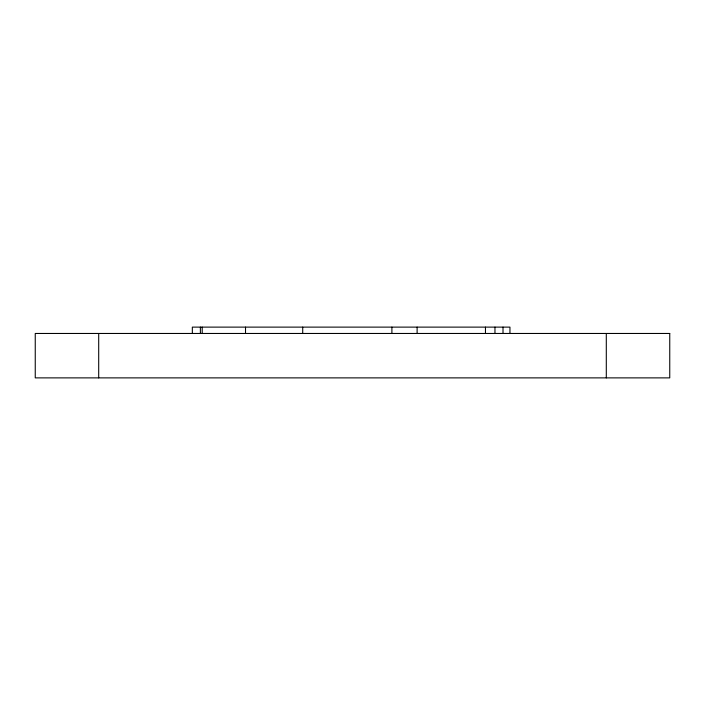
<?xml version="1.0" encoding="UTF-8"?>
<svg xmlns="http://www.w3.org/2000/svg" width="705" height="705" viewBox="0 0 705 705"><rect width="100%" height="100%" fill="white"/><g stroke="black" fill="none" stroke-linecap="round" stroke-linejoin="round"><path stroke-width="1.06" d="M606.3 333.465L606.3 377.88M509.953 333.465L509.953 327.12L192.333 327.12L192.333 333.465M503.009 327.12L503.009 333.465M494.963 327.12L494.963 333.465M485.463 327.12L485.463 333.465M417.113 327.12L417.113 333.465M391.901 327.12L391.901 333.465M302.718 327.12L302.718 333.465M245.516 327.12L245.516 333.465M202.203 327.12L202.203 333.465M200.379 327.12L200.379 333.465M98.7 333.465L98.7 377.88M669.75 333.465L35.25 333.465L35.25 377.88L669.75 377.88L669.75 333.465"/></g></svg>
